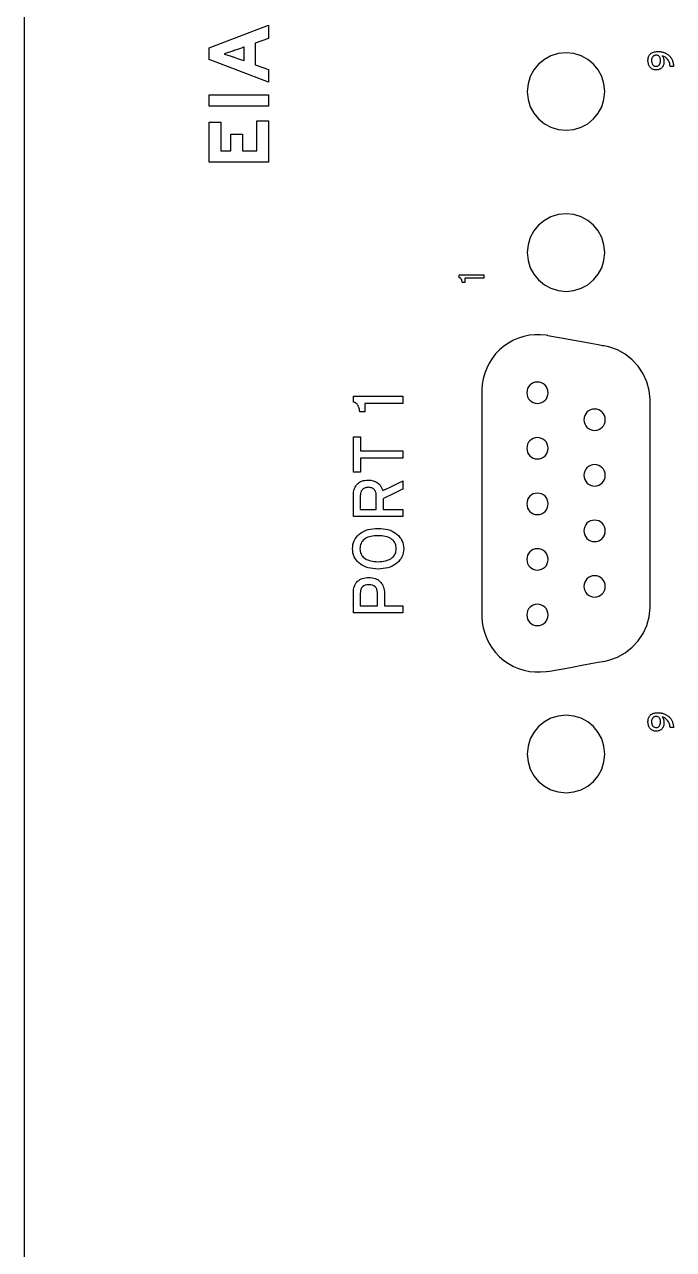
# Model space of a CAD drawing. Extents: x 1 to 47.7, y 0.2 to 33.5.
# Drawn here: x 31.599 to 32.873, y 14.673 to 17.077 of the extents above; entities that cross this region are included whole.
import ezdxf

# ---------------------------------------------------------------- set-up
doc = ezdxf.new("R2010")
doc.units = 0
doc.header["$MEASUREMENT"] = 0
doc.layers.add('6_0____DWG', color=7, linetype='CONTINUOUS')

msp = doc.modelspace()

# ---------------------------------------------------------------- linework, layer by layer
at = {"layer": '6_0____DWG'}
for points in [[(31.5991, 14.5858), (31.5991, 14.7233), (31.5991, 14.8598), (31.5991, 14.9953), (31.5991, 15.1296), (31.5991, 15.2628), (31.5991, 15.3949), (31.5991, 15.5257), (31.5991, 15.6552), (31.5991, 15.7835), (31.5991, 15.9104), (31.5991, 16.0359), (31.5991, 16.16), (31.5991, 16.2827), (31.5991, 16.4038), (31.5991, 16.5234), (31.5991, 16.6414), (31.5991, 16.7578), (31.5991, 16.8725), (31.5991, 16.9855), (31.5991, 17.0968)], [(32.0781, 17.0503), (32.0521, 17.0411), (32.0521, 16.9985), (32.0781, 16.9893), (32.0781, 16.9643), (31.9615, 17.009), (31.9615, 17.0316), (32.0781, 17.076), (32.0781, 17.0503)], [(32.0781, 16.9171), (31.9615, 16.9171), (31.9615, 16.9397), (32.0781, 16.9397), (32.0781, 16.9171)], [(32.0781, 16.8072), (31.9615, 16.8072), (31.9615, 16.8857), (31.9842, 16.8857), (31.9842, 16.8298), (32.0044, 16.8298), (32.0044, 16.8623), (32.027, 16.8623), (32.027, 16.8298), (32.0553, 16.8298), (32.0553, 16.8881), (32.0781, 16.8881), (32.0781, 16.8072)], [(32.2589, 16.2406), (32.3418, 16.2406), (32.3418, 16.2265), (32.2589, 16.2265), (32.2589, 16.1991), (32.2446, 16.1991), (32.2446, 16.2681), (32.2589, 16.2681), (32.2589, 16.2406)]]:
    msp.add_lwpolyline(points, dxfattribs=at)
for points in [[(32.0088, 17.0257), (32.0062, 17.0248), (32.0036, 17.0239), (32.0013, 17.0231), (31.999, 17.0223), (31.9968, 17.0216), (31.9947, 17.021), (31.9928, 17.0204), (31.991, 17.0199), (31.9921, 17.0194), (31.9939, 17.0188), (31.996, 17.0182), (31.9981, 17.0175), (32.0003, 17.0168), (32.0027, 17.016), (32.0051, 17.0152), (32.0077, 17.0143), (32.0091, 17.0138), (32.0109, 17.0132), (32.0138, 17.0122), (32.0175, 17.0109), (32.0213, 17.0095), (32.0249, 17.0083), (32.0279, 17.0072), (32.0297, 17.0066), (32.03, 17.0067), (32.03, 17.0085), (32.03, 17.012), (32.03, 17.0164), (32.03, 17.0213), (32.03, 17.026), (32.03, 17.0299), (32.03, 17.0324), (32.03, 17.0331), (32.0288, 17.0327), (32.0262, 17.0318), (32.0228, 17.0306), (32.019, 17.0293), (32.0152, 17.0279), (32.012, 17.0268), (32.0097, 17.026)], [(32.6621, 17.0218), (32.6468, 17.0203), (32.6325, 17.0158), (32.6196, 17.0088), (32.6083, 16.9996), (32.5991, 16.9883), (32.592, 16.9754), (32.5876, 16.9611), (32.5861, 16.9458), (32.5876, 16.9305), (32.592, 16.9162), (32.5991, 16.9033), (32.6083, 16.8921), (32.6196, 16.8828), (32.6325, 16.8758), (32.6468, 16.8714), (32.6621, 16.8698), (32.6774, 16.8714), (32.6917, 16.8758), (32.7046, 16.8828), (32.7158, 16.8921), (32.7251, 16.9033), (32.7321, 16.9162), (32.7365, 16.9305), (32.7381, 16.9458), (32.7365, 16.9611), (32.7321, 16.9754), (32.7251, 16.9883), (32.7158, 16.9996), (32.7046, 17.0088), (32.6917, 17.0158), (32.6774, 17.0203)], [(32.8423, 17.0245), (32.8434, 17.0244), (32.8446, 17.0244), (32.8457, 17.0243), (32.8468, 17.0242), (32.848, 17.024), (32.8491, 17.0238), (32.8503, 17.0236), (32.8515, 17.0233), (32.8527, 17.023), (32.8539, 17.0226), (32.855, 17.0222), (32.8562, 17.0217), (32.8574, 17.0212), (32.8585, 17.0206), (32.8596, 17.02), (32.8607, 17.0193), (32.8618, 17.0186), (32.8628, 17.0178), (32.8638, 17.017), (32.8648, 17.0161), (32.8657, 17.0151), (32.8666, 17.0141), (32.8674, 17.013), (32.8682, 17.0119), (32.8689, 17.0107), (32.8696, 17.0094), (32.8703, 17.0081), (32.8709, 17.0067), (32.8714, 17.0052), (32.8718, 17.0036), (32.8722, 17.002), (32.8726, 17.0003), (32.8728, 16.9986), (32.873, 16.9967), (32.8731, 16.9953), (32.8727, 16.9953), (32.872, 16.9953), (32.871, 16.9953), (32.8698, 16.9953), (32.8686, 16.9953), (32.8676, 16.9953), (32.8668, 16.9953), (32.8663, 16.9953), (32.8661, 16.9973), (32.8656, 17.0007), (32.8646, 17.0039), (32.8633, 17.0068), (32.8616, 17.0093), (32.8595, 17.0115), (32.8571, 17.0134), (32.8542, 17.015), (32.851, 17.0163), (32.8512, 17.0156), (32.8519, 17.0145), (32.8526, 17.0133), (32.8532, 17.0119), (32.8536, 17.0105), (32.854, 17.009), (32.8542, 17.0074), (32.8543, 17.0057), (32.8543, 17.0039), (32.8543, 17.0024), (32.8541, 17.001), (32.8538, 16.9997), (32.8535, 16.9984), (32.853, 16.9971), (32.8525, 16.9959), (32.8518, 16.9947), (32.851, 16.9936), (32.8502, 16.9926), (32.8492, 16.9916), (32.8481, 16.9908), (32.847, 16.9901), (32.8457, 16.9895), (32.8443, 16.989), (32.8428, 16.9887), (32.8412, 16.9885), (32.8395, 16.9884), (32.8377, 16.9884), (32.836, 16.9886), (32.8344, 16.9889), (32.8329, 16.9894), (32.8315, 16.99), (32.8302, 16.9908), (32.829, 16.9916), (32.8279, 16.9927), (32.827, 16.9938), (32.8261, 16.995), (32.8253, 16.9963), (32.8247, 16.9977), (32.8241, 16.9992), (32.8237, 17.0007), (32.8233, 17.0023), (32.8231, 17.0039), (32.823, 17.0057), (32.823, 17.0074), (32.8231, 17.0091), (32.8233, 17.0108), (32.8236, 17.0123), (32.8241, 17.0138), (32.8247, 17.0152), (32.8254, 17.0165), (32.8262, 17.0178), (32.8271, 17.019), (32.8282, 17.0201), (32.8295, 17.0211), (32.8308, 17.022), (32.8324, 17.0227), (32.8341, 17.0233), (32.8359, 17.0238), (32.8379, 17.0241), (32.84, 17.0244)], [(32.8389, 17.0173), (32.838, 17.0172), (32.8372, 17.0171), (32.8364, 17.0169), (32.8356, 17.0166), (32.8348, 17.0163), (32.8341, 17.0158), (32.8334, 17.0153), (32.8328, 17.0147), (32.8322, 17.014), (32.8316, 17.0133), (32.8312, 17.0124), (32.8308, 17.0115), (32.8305, 17.0105), (32.8302, 17.0094), (32.8301, 17.0083), (32.83, 17.007), (32.8301, 17.005), (32.8304, 17.0026), (32.831, 17.0006), (32.8318, 16.999), (32.8329, 16.9976), (32.8343, 16.9966), (32.8359, 16.9959), (32.8377, 16.9955), (32.8398, 16.9955), (32.8417, 16.9958), (32.8433, 16.9964), (32.8446, 16.9974), (32.8457, 16.9986), (32.8465, 17.0002), (32.8471, 17.002), (32.8474, 17.0042), (32.8475, 17.0067), (32.8473, 17.0091), (32.8469, 17.0113), (32.8462, 17.0131), (32.8452, 17.0145), (32.844, 17.0157), (32.8426, 17.0165), (32.8409, 17.0171)], [(32.6621, 16.7058), (32.6468, 16.7043), (32.6325, 16.6999), (32.6196, 16.6928), (32.6083, 16.6836), (32.5991, 16.6723), (32.592, 16.6594), (32.5876, 16.6451), (32.5861, 16.6298), (32.5876, 16.6145), (32.592, 16.6002), (32.5991, 16.5873), (32.6083, 16.5761), (32.6196, 16.5668), (32.6325, 16.5598), (32.6468, 16.5554), (32.6621, 16.5538), (32.6774, 16.5554), (32.6917, 16.5598), (32.7046, 16.5668), (32.7158, 16.5761), (32.7251, 16.5873), (32.7321, 16.6002), (32.7365, 16.6145), (32.7381, 16.6298), (32.7365, 16.6451), (32.7321, 16.6594), (32.7251, 16.6723), (32.7158, 16.6836), (32.7046, 16.6928), (32.6917, 16.6999), (32.6774, 16.7043)], [(32.5008, 16.5794), (32.4994, 16.5794), (32.4956, 16.5794), (32.4902, 16.5794), (32.4838, 16.5794), (32.4773, 16.5794), (32.4713, 16.5794), (32.4666, 16.5794), (32.4639, 16.5794), (32.4636, 16.5793), (32.4636, 16.5787), (32.4636, 16.5776), (32.4636, 16.5763), (32.4636, 16.5748), (32.4636, 16.5734), (32.4636, 16.5722), (32.4636, 16.5714), (32.4636, 16.571), (32.4634, 16.571), (32.4629, 16.571), (32.4621, 16.571), (32.4613, 16.571), (32.4604, 16.571), (32.4596, 16.571), (32.459, 16.571), (32.4586, 16.571), (32.4585, 16.5715), (32.4584, 16.5723), (32.4583, 16.5731), (32.4581, 16.5739), (32.4579, 16.5747), (32.4577, 16.5754), (32.4574, 16.5761), (32.4572, 16.5768), (32.4568, 16.5774), (32.4565, 16.578), (32.4561, 16.5785), (32.4556, 16.579), (32.4551, 16.5794), (32.4546, 16.5798), (32.454, 16.5801), (32.4533, 16.5804), (32.4526, 16.5806), (32.4523, 16.5808), (32.4523, 16.5812), (32.4523, 16.5819), (32.4523, 16.5828), (32.4523, 16.5838), (32.4523, 16.5848), (32.4523, 16.5856), (32.4523, 16.5862), (32.4523, 16.5864), (32.4541, 16.5864), (32.4591, 16.5864), (32.4661, 16.5864), (32.4744, 16.5864), (32.4829, 16.5864), (32.4907, 16.5864), (32.4968, 16.5864), (32.5004, 16.5864), (32.5008, 16.5864), (32.5008, 16.5858), (32.5008, 16.585), (32.5008, 16.5838), (32.5008, 16.5826), (32.5008, 16.5814), (32.5008, 16.5804), (32.5008, 16.5796)], [(32.6261, 15.8078), (32.6301, 15.8086), (32.6408, 15.8105), (32.6562, 15.8133), (32.6743, 15.8166), (32.6932, 15.82), (32.7107, 15.8232), (32.725, 15.8258), (32.734, 15.8274), (32.7361, 15.8278), (32.7361, 15.8278), (32.7361, 15.8278), (32.7361, 15.8277), (32.7361, 15.8277), (32.7361, 15.8276), (32.7362, 15.8275), (32.7362, 15.8275), (32.7362, 15.8275), (32.7463, 15.8298), (32.7631, 15.8359), (32.7784, 15.8445), (32.792, 15.8553), (32.8037, 15.868), (32.8133, 15.8824), (32.8205, 15.8983), (32.8252, 15.9153), (32.827, 15.9332), (32.8271, 15.9468), (32.8271, 15.9829), (32.8271, 16.0374), (32.8271, 16.1028), (32.8271, 16.1719), (32.8271, 16.2373), (32.8271, 16.2917), (32.8271, 16.3279), (32.827, 16.3414), (32.8252, 16.3594), (32.8205, 16.3764), (32.8133, 16.3922), (32.8037, 16.4067), (32.792, 16.4194), (32.7784, 16.4302), (32.7631, 16.4388), (32.7463, 16.4449), (32.7362, 16.4471), (32.7362, 16.4471), (32.7362, 16.4471), (32.7361, 16.447), (32.7361, 16.447), (32.7361, 16.4469), (32.7361, 16.4469), (32.7361, 16.4468), (32.7361, 16.4468), (32.734, 16.4472), (32.725, 16.4488), (32.7107, 16.4514), (32.6932, 16.4546), (32.6743, 16.458), (32.6562, 16.4613), (32.6408, 16.4641), (32.6301, 16.4661), (32.6261, 16.4668), (32.6261, 16.4668), (32.6261, 16.4669), (32.6261, 16.4669), (32.6261, 16.467), (32.6261, 16.467), (32.6262, 16.4671), (32.6262, 16.4671), (32.6262, 16.4672), (32.623, 16.4677), (32.612, 16.4687), (32.601, 16.4687), (32.5901, 16.4675), (32.5794, 16.4653), (32.5689, 16.462), (32.5589, 16.4577), (32.5492, 16.4524), (32.5401, 16.4461), (32.5316, 16.4388), (32.5239, 16.4309), (32.5172, 16.4222), (32.5113, 16.4129), (32.5064, 16.4032), (32.5025, 16.393), (32.4996, 16.3824), (32.4978, 16.3715), (32.4971, 16.3604), (32.4971, 16.3468), (32.4971, 16.3072), (32.4971, 16.2474), (32.4971, 16.1757), (32.4971, 16.0999), (32.4971, 16.0282), (32.4971, 15.9685), (32.4971, 15.9288), (32.4971, 15.9152), (32.4978, 15.9041), (32.4996, 15.8933), (32.5025, 15.8827), (32.5064, 15.8725), (32.5113, 15.8627), (32.5172, 15.8534), (32.5239, 15.8448), (32.5316, 15.8368), (32.5401, 15.8296), (32.5492, 15.8233), (32.5589, 15.8179), (32.5689, 15.8136), (32.5794, 15.8104), (32.5901, 15.8081), (32.601, 15.807), (32.612, 15.8069), (32.623, 15.808), (32.6262, 15.8085), (32.6262, 15.8084), (32.6262, 15.8083), (32.6261, 15.8082), (32.6261, 15.8081), (32.6261, 15.808), (32.6261, 15.8079), (32.6261, 15.8078)], [(32.6061, 16.3758), (32.6018, 16.3754), (32.5979, 16.3742), (32.5943, 16.3722), (32.5912, 16.3697), (32.5887, 16.3666), (32.5867, 16.363), (32.5855, 16.3591), (32.5851, 16.3548), (32.5855, 16.3506), (32.5867, 16.3466), (32.5887, 16.3431), (32.5912, 16.34), (32.5943, 16.3374), (32.5979, 16.3355), (32.6018, 16.3342), (32.6061, 16.3338), (32.6103, 16.3342), (32.6142, 16.3355), (32.6178, 16.3374), (32.6209, 16.34), (32.6235, 16.3431), (32.6254, 16.3466), (32.6266, 16.3506), (32.6271, 16.3548), (32.6266, 16.3591), (32.6254, 16.363), (32.6235, 16.3666), (32.6209, 16.3697), (32.6178, 16.3722), (32.6142, 16.3742), (32.6103, 16.3754)], [(32.3418, 16.3338), (32.339, 16.3338), (32.3314, 16.3338), (32.3205, 16.3338), (32.3078, 16.3338), (32.2948, 16.3338), (32.2828, 16.3338), (32.2734, 16.3338), (32.268, 16.3338), (32.2673, 16.3337), (32.2673, 16.3324), (32.2673, 16.3303), (32.2673, 16.3277), (32.2673, 16.3247), (32.2673, 16.3219), (32.2673, 16.3195), (32.2673, 16.3178), (32.2673, 16.3171), (32.2669, 16.3171), (32.2659, 16.3171), (32.2644, 16.3171), (32.2627, 16.3171), (32.261, 16.3171), (32.2594, 16.3171), (32.2581, 16.3171), (32.2574, 16.3171), (32.2572, 16.318), (32.257, 16.3197), (32.2567, 16.3213), (32.2564, 16.3229), (32.256, 16.3244), (32.2556, 16.3259), (32.255, 16.3273), (32.2544, 16.3286), (32.2538, 16.3299), (32.2531, 16.3311), (32.2523, 16.3321), (32.2514, 16.3331), (32.2504, 16.334), (32.2493, 16.3347), (32.2481, 16.3354), (32.2468, 16.3359), (32.2454, 16.3363), (32.2446, 16.3366), (32.2446, 16.3374), (32.2446, 16.3389), (32.2446, 16.3407), (32.2446, 16.3427), (32.2446, 16.3447), (32.2446, 16.3463), (32.2446, 16.3475), (32.2446, 16.3479), (32.2484, 16.3479), (32.2583, 16.3479), (32.2724, 16.3479), (32.289, 16.3479), (32.306, 16.3479), (32.3215, 16.3479), (32.3338, 16.3479), (32.3409, 16.3479), (32.3418, 16.3478), (32.3418, 16.3468), (32.3418, 16.345), (32.3418, 16.3427), (32.3418, 16.3402), (32.3418, 16.3378), (32.3418, 16.3358), (32.3418, 16.3344)], [(32.7181, 16.3228), (32.7138, 16.3224), (32.7099, 16.3212), (32.7063, 16.3192), (32.7032, 16.3167), (32.7007, 16.3136), (32.6987, 16.31), (32.6975, 16.3061), (32.6971, 16.3018), (32.6975, 16.2976), (32.6987, 16.2936), (32.7007, 16.2901), (32.7032, 16.287), (32.7063, 16.2844), (32.7099, 16.2825), (32.7138, 16.2813), (32.7181, 16.2808), (32.7223, 16.2813), (32.7263, 16.2825), (32.7298, 16.2844), (32.7329, 16.287), (32.7355, 16.2901), (32.7374, 16.2936), (32.7387, 16.2976), (32.7391, 16.3018), (32.7387, 16.3061), (32.7374, 16.31), (32.7355, 16.3136), (32.7329, 16.3167), (32.7298, 16.3192), (32.7263, 16.3212), (32.7223, 16.3224)], [(32.6061, 16.2668), (32.6018, 16.2664), (32.5979, 16.2652), (32.5943, 16.2632), (32.5912, 16.2607), (32.5887, 16.2576), (32.5867, 16.254), (32.5855, 16.25), (32.5851, 16.2458), (32.5855, 16.2416), (32.5867, 16.2376), (32.5887, 16.2341), (32.5912, 16.231), (32.5943, 16.2284), (32.5979, 16.2265), (32.6018, 16.2252), (32.6061, 16.2248), (32.6103, 16.2252), (32.6142, 16.2265), (32.6178, 16.2284), (32.6209, 16.231), (32.6235, 16.2341), (32.6254, 16.2376), (32.6266, 16.2416), (32.6271, 16.2458), (32.6266, 16.25), (32.6254, 16.254), (32.6235, 16.2576), (32.6209, 16.2607), (32.6178, 16.2632), (32.6142, 16.2652), (32.6103, 16.2664)], [(32.7181, 16.2138), (32.7138, 16.2134), (32.7099, 16.2122), (32.7063, 16.2102), (32.7032, 16.2077), (32.7007, 16.2046), (32.6987, 16.201), (32.6975, 16.1971), (32.6971, 16.1928), (32.6975, 16.1886), (32.6987, 16.1846), (32.7007, 16.1811), (32.7032, 16.178), (32.7063, 16.1754), (32.7099, 16.1735), (32.7138, 16.1722), (32.7181, 16.1718), (32.7223, 16.1722), (32.7263, 16.1735), (32.7298, 16.1754), (32.7329, 16.178), (32.7355, 16.1811), (32.7374, 16.1846), (32.7387, 16.1886), (32.7391, 16.1928), (32.7387, 16.1971), (32.7374, 16.201), (32.7355, 16.2046), (32.7329, 16.2077), (32.7298, 16.2102), (32.7263, 16.2122), (32.7223, 16.2134)], [(32.2737, 16.1834), (32.2789, 16.183), (32.2835, 16.1821), (32.2877, 16.1807), (32.2914, 16.1787), (32.2946, 16.1763), (32.2973, 16.1732), (32.2995, 16.1697), (32.3013, 16.1656), (32.3023, 16.1628), (32.3048, 16.164), (32.3094, 16.1662), (32.3155, 16.1691), (32.3223, 16.1724), (32.329, 16.1757), (32.335, 16.1786), (32.3395, 16.1808), (32.3417, 16.1818), (32.3418, 16.1816), (32.3418, 16.1802), (32.3418, 16.178), (32.3418, 16.1754), (32.3418, 16.1726), (32.3418, 16.1699), (32.3418, 16.1676), (32.3418, 16.1661), (32.3418, 16.1656), (32.3401, 16.1648), (32.3362, 16.1628), (32.3306, 16.1601), (32.3241, 16.157), (32.3175, 16.1538), (32.3114, 16.1509), (32.3066, 16.1485), (32.3038, 16.1472), (32.3034, 16.1468), (32.3034, 16.1453), (32.3034, 16.1428), (32.3034, 16.1395), (32.3034, 16.1358), (32.3034, 16.1322), (32.3034, 16.1291), (32.3034, 16.1268), (32.3034, 16.1257), (32.3043, 16.1257), (32.3078, 16.1257), (32.313, 16.1257), (32.3193, 16.1257), (32.3259, 16.1257), (32.3322, 16.1257), (32.3374, 16.1257), (32.3409, 16.1257), (32.3418, 16.1257), (32.3418, 16.125), (32.3418, 16.1235), (32.3418, 16.1214), (32.3418, 16.1191), (32.3418, 16.1167), (32.3418, 16.1146), (32.3418, 16.1129), (32.3418, 16.112), (32.3407, 16.1119), (32.3336, 16.1119), (32.3215, 16.1119), (32.3061, 16.1119), (32.2894, 16.1119), (32.2731, 16.1119), (32.259, 16.1119), (32.2489, 16.1119), (32.2447, 16.1119), (32.2446, 16.1131), (32.2446, 16.117), (32.2446, 16.1228), (32.2446, 16.1296), (32.2446, 16.1367), (32.2446, 16.1434), (32.2446, 16.1488), (32.2446, 16.1523), (32.2446, 16.1539), (32.2448, 16.1568), (32.2451, 16.1596), (32.2456, 16.1622), (32.2463, 16.1648), (32.2472, 16.1672), (32.2483, 16.1695), (32.2496, 16.1717), (32.251, 16.1738), (32.2527, 16.1758), (32.2545, 16.1775), (32.2566, 16.1791), (32.2589, 16.1804), (32.2615, 16.1814), (32.2642, 16.1823), (32.2672, 16.1829), (32.2703, 16.1832)], [(32.2741, 16.1692), (32.2723, 16.1691), (32.2706, 16.1689), (32.269, 16.1685), (32.2676, 16.1681), (32.2662, 16.1676), (32.265, 16.1669), (32.2638, 16.1661), (32.2628, 16.1652), (32.2619, 16.1642), (32.261, 16.1631), (32.2603, 16.1619), (32.2597, 16.1606), (32.2592, 16.1593), (32.2588, 16.1578), (32.2585, 16.1563), (32.2584, 16.1546), (32.2583, 16.1531), (32.2583, 16.1518), (32.2583, 16.1487), (32.2583, 16.1445), (32.2583, 16.1398), (32.2583, 16.1349), (32.2583, 16.1306), (32.2583, 16.1274), (32.2583, 16.1258), (32.259, 16.1257), (32.2617, 16.1257), (32.266, 16.1257), (32.2712, 16.1257), (32.2768, 16.1257), (32.282, 16.1257), (32.2863, 16.1257), (32.289, 16.1257), (32.2897, 16.1258), (32.2897, 16.1274), (32.2897, 16.1306), (32.2897, 16.1349), (32.2897, 16.1398), (32.2897, 16.1445), (32.2897, 16.1487), (32.2897, 16.1518), (32.2897, 16.1531), (32.2896, 16.1546), (32.2895, 16.1562), (32.2892, 16.1577), (32.2889, 16.1592), (32.2884, 16.1605), (32.2878, 16.1618), (32.2871, 16.163), (32.2863, 16.1641), (32.2854, 16.1651), (32.2844, 16.166), (32.2833, 16.1668), (32.282, 16.1675), (32.2807, 16.1681), (32.2792, 16.1685), (32.2776, 16.1689), (32.2759, 16.1691)], [(32.6061, 16.1578), (32.6018, 16.1574), (32.5979, 16.1562), (32.5943, 16.1542), (32.5912, 16.1517), (32.5887, 16.1486), (32.5867, 16.145), (32.5855, 16.141), (32.5851, 16.1368), (32.5855, 16.1326), (32.5867, 16.1286), (32.5887, 16.1251), (32.5912, 16.122), (32.5943, 16.1194), (32.5979, 16.1175), (32.6018, 16.1162), (32.6061, 16.1158), (32.6103, 16.1162), (32.6142, 16.1175), (32.6178, 16.1194), (32.6209, 16.122), (32.6235, 16.1251), (32.6254, 16.1286), (32.6266, 16.1326), (32.6271, 16.1368), (32.6266, 16.141), (32.6254, 16.145), (32.6235, 16.1486), (32.6209, 16.1517), (32.6178, 16.1542), (32.6142, 16.1562), (32.6103, 16.1574)], [(32.2932, 16.0887), (32.2984, 16.0885), (32.3033, 16.088), (32.308, 16.0873), (32.3124, 16.0862), (32.3166, 16.0849), (32.3205, 16.0833), (32.3242, 16.0814), (32.3276, 16.0792), (32.3308, 16.0767), (32.3337, 16.074), (32.3362, 16.071), (32.3383, 16.0679), (32.3401, 16.0645), (32.3415, 16.0609), (32.3425, 16.057), (32.3431, 16.053), (32.3434, 16.0487), (32.3431, 16.0445), (32.3425, 16.0405), (32.3415, 16.0367), (32.3401, 16.0331), (32.3383, 16.0298), (32.3362, 16.0266), (32.3337, 16.0237), (32.3308, 16.0211), (32.3276, 16.0186), (32.3242, 16.0163), (32.3205, 16.0144), (32.3166, 16.0127), (32.3124, 16.0114), (32.308, 16.0103), (32.3033, 16.0096), (32.2984, 16.0091), (32.2932, 16.0089), (32.288, 16.0091), (32.2831, 16.0096), (32.2784, 16.0103), (32.274, 16.0114), (32.2698, 16.0127), (32.2658, 16.0144), (32.2621, 16.0163), (32.2586, 16.0186), (32.2554, 16.0211), (32.2526, 16.0237), (32.2501, 16.0266), (32.248, 16.0298), (32.2463, 16.0331), (32.2449, 16.0367), (32.2439, 16.0405), (32.2433, 16.0445), (32.2431, 16.0487), (32.2433, 16.053), (32.2439, 16.057), (32.2449, 16.0609), (32.2463, 16.0645), (32.248, 16.0679), (32.2501, 16.071), (32.2526, 16.074), (32.2554, 16.0767), (32.2586, 16.0792), (32.2621, 16.0814), (32.2658, 16.0833), (32.2698, 16.0849), (32.274, 16.0862), (32.2784, 16.0873), (32.2831, 16.088), (32.288, 16.0885)], [(32.7181, 16.1048), (32.7138, 16.1044), (32.7099, 16.1032), (32.7063, 16.1012), (32.7032, 16.0987), (32.7007, 16.0956), (32.6987, 16.092), (32.6975, 16.088), (32.6971, 16.0838), (32.6975, 16.0796), (32.6987, 16.0756), (32.7007, 16.0721), (32.7032, 16.069), (32.7063, 16.0664), (32.7099, 16.0645), (32.7138, 16.0632), (32.7181, 16.0628), (32.7223, 16.0632), (32.7263, 16.0645), (32.7298, 16.0664), (32.7329, 16.069), (32.7355, 16.0721), (32.7374, 16.0756), (32.7387, 16.0796), (32.7391, 16.0838), (32.7387, 16.088), (32.7374, 16.092), (32.7355, 16.0956), (32.7329, 16.0987), (32.7298, 16.1012), (32.7263, 16.1032), (32.7223, 16.1044)], [(32.2932, 16.0743), (32.2894, 16.0742), (32.2858, 16.0739), (32.2823, 16.0735), (32.2791, 16.0729), (32.2761, 16.0721), (32.2733, 16.0711), (32.2706, 16.0699), (32.2682, 16.0686), (32.266, 16.0671), (32.264, 16.0654), (32.2623, 16.0635), (32.2609, 16.0614), (32.2597, 16.0592), (32.2588, 16.0569), (32.2582, 16.0543), (32.2578, 16.0516), (32.2576, 16.0487), (32.2578, 16.0459), (32.2582, 16.0432), (32.2588, 16.0407), (32.2597, 16.0384), (32.2609, 16.0362), (32.2623, 16.0342), (32.264, 16.0323), (32.266, 16.0306), (32.2682, 16.0291), (32.2706, 16.0277), (32.2733, 16.0266), (32.2761, 16.0256), (32.2791, 16.0247), (32.2823, 16.0241), (32.2858, 16.0236), (32.2894, 16.0234), (32.2932, 16.0233), (32.297, 16.0234), (32.3005, 16.0236), (32.3039, 16.0241), (32.3071, 16.0247), (32.3101, 16.0256), (32.3129, 16.0266), (32.3155, 16.0277), (32.318, 16.0291), (32.3202, 16.0306), (32.3222, 16.0323), (32.324, 16.0342), (32.3255, 16.0362), (32.3267, 16.0384), (32.3277, 16.0407), (32.3283, 16.0432), (32.3287, 16.0459), (32.3289, 16.0487), (32.3287, 16.0516), (32.3283, 16.0543), (32.3277, 16.0569), (32.3267, 16.0592), (32.3255, 16.0614), (32.324, 16.0635), (32.3222, 16.0654), (32.3202, 16.0671), (32.318, 16.0686), (32.3155, 16.0699), (32.3129, 16.0711), (32.3101, 16.0721), (32.3071, 16.0729), (32.3039, 16.0735), (32.3005, 16.0739), (32.297, 16.0742)], [(32.6061, 16.0488), (32.6018, 16.0484), (32.5979, 16.0472), (32.5943, 16.0452), (32.5912, 16.0427), (32.5887, 16.0396), (32.5867, 16.036), (32.5855, 16.0321), (32.5851, 16.0278), (32.5855, 16.0236), (32.5867, 16.0197), (32.5887, 16.0161), (32.5912, 16.013), (32.5943, 16.0104), (32.5979, 16.0085), (32.6018, 16.0072), (32.6061, 16.0068), (32.6103, 16.0072), (32.6142, 16.0085), (32.6178, 16.0104), (32.6209, 16.013), (32.6235, 16.0161), (32.6254, 16.0197), (32.6266, 16.0236), (32.6271, 16.0278), (32.6266, 16.0321), (32.6254, 16.036), (32.6235, 16.0396), (32.6209, 16.0427), (32.6178, 16.0452), (32.6142, 16.0472), (32.6103, 16.0484)], [(32.2751, 15.9924), (32.2785, 15.9922), (32.2817, 15.9918), (32.2847, 15.9912), (32.2875, 15.9904), (32.2901, 15.9893), (32.2925, 15.988), (32.2947, 15.9865), (32.2968, 15.9847), (32.2986, 15.9827), (32.3002, 15.9806), (32.3016, 15.9783), (32.3028, 15.9759), (32.3038, 15.9733), (32.3046, 15.9706), (32.3051, 15.9677), (32.3055, 15.9647), (32.3056, 15.9615), (32.3056, 15.9604), (32.3056, 15.9581), (32.3056, 15.9546), (32.3056, 15.9505), (32.3056, 15.9462), (32.3056, 15.9422), (32.3056, 15.939), (32.3056, 15.937), (32.3058, 15.9365), (32.308, 15.9365), (32.3122, 15.9365), (32.3178, 15.9365), (32.3241, 15.9365), (32.3303, 15.9365), (32.3358, 15.9365), (32.3398, 15.9365), (32.3418, 15.9365), (32.3418, 15.9362), (32.3418, 15.935), (32.3418, 15.9331), (32.3418, 15.9308), (32.3418, 15.9284), (32.3418, 15.9261), (32.3418, 15.9243), (32.3418, 15.923), (32.3416, 15.9227), (32.3364, 15.9227), (32.3256, 15.9227), (32.3109, 15.9227), (32.2942, 15.9227), (32.2774, 15.9227), (32.2624, 15.9227), (32.251, 15.9227), (32.2451, 15.9227), (32.2446, 15.9234), (32.2446, 15.9266), (32.2446, 15.9318), (32.2446, 15.9382), (32.2446, 15.9451), (32.2446, 15.9517), (32.2446, 15.9572), (32.2446, 15.9609), (32.2446, 15.9624), (32.2448, 15.9655), (32.2451, 15.9684), (32.2456, 15.9711), (32.2464, 15.9737), (32.2473, 15.9762), (32.2485, 15.9786), (32.2498, 15.9808), (32.2514, 15.9829), (32.2531, 15.9848), (32.2552, 15.9866), (32.2574, 15.9881), (32.2598, 15.9894), (32.2624, 15.9904), (32.2653, 15.9912), (32.2683, 15.9918), (32.2716, 15.9922)], [(32.7181, 15.9958), (32.7138, 15.9954), (32.7099, 15.9942), (32.7063, 15.9922), (32.7032, 15.9897), (32.7007, 15.9866), (32.6987, 15.983), (32.6975, 15.979), (32.6971, 15.9748), (32.6975, 15.9706), (32.6987, 15.9666), (32.7007, 15.9631), (32.7032, 15.96), (32.7063, 15.9574), (32.7099, 15.9555), (32.7138, 15.9542), (32.7181, 15.9538), (32.7223, 15.9542), (32.7263, 15.9555), (32.7298, 15.9574), (32.7329, 15.96), (32.7355, 15.9631), (32.7374, 15.9666), (32.7387, 15.9706), (32.7391, 15.9748), (32.7387, 15.979), (32.7374, 15.983), (32.7355, 15.9866), (32.7329, 15.9897), (32.7298, 15.9922), (32.7263, 15.9942), (32.7223, 15.9954)], [(32.2751, 15.978), (32.2713, 15.9777), (32.2679, 15.9769), (32.2651, 15.9756), (32.2628, 15.9739), (32.2609, 15.9718), (32.2596, 15.9692), (32.2587, 15.9661), (32.2584, 15.9626), (32.2583, 15.9612), (32.2583, 15.9587), (32.2583, 15.955), (32.2583, 15.9506), (32.2583, 15.946), (32.2583, 15.9418), (32.2583, 15.9385), (32.2583, 15.9367), (32.2589, 15.9365), (32.2617, 15.9365), (32.2663, 15.9365), (32.2721, 15.9365), (32.2782, 15.9365), (32.2839, 15.9365), (32.2886, 15.9365), (32.2914, 15.9365), (32.2919, 15.9367), (32.2919, 15.9385), (32.2919, 15.9418), (32.2919, 15.946), (32.2919, 15.9506), (32.2919, 15.955), (32.2919, 15.9587), (32.2919, 15.9612), (32.2919, 15.9626), (32.2915, 15.9662), (32.2906, 15.9693), (32.2892, 15.972), (32.2874, 15.9741), (32.285, 15.9758), (32.2822, 15.977), (32.2789, 15.9777)], [(32.6061, 15.9398), (32.6018, 15.9394), (32.5979, 15.9382), (32.5943, 15.9362), (32.5912, 15.9337), (32.5887, 15.9306), (32.5867, 15.927), (32.5855, 15.9231), (32.5851, 15.9188), (32.5855, 15.9146), (32.5867, 15.9106), (32.5887, 15.9071), (32.5912, 15.904), (32.5943, 15.9014), (32.5979, 15.8995), (32.6018, 15.8983), (32.6061, 15.8978), (32.6103, 15.8983), (32.6142, 15.8995), (32.6178, 15.9014), (32.6209, 15.904), (32.6235, 15.9071), (32.6254, 15.9106), (32.6266, 15.9146), (32.6271, 15.9188), (32.6266, 15.9231), (32.6254, 15.927), (32.6235, 15.9306), (32.6209, 15.9337), (32.6178, 15.9362), (32.6142, 15.9382), (32.6103, 15.9394)], [(32.8423, 15.7268), (32.8434, 15.7268), (32.8446, 15.7268), (32.8457, 15.7267), (32.8468, 15.7265), (32.848, 15.7264), (32.8491, 15.7262), (32.8503, 15.726), (32.8515, 15.7257), (32.8527, 15.7254), (32.8539, 15.725), (32.855, 15.7246), (32.8562, 15.7241), (32.8574, 15.7236), (32.8585, 15.723), (32.8596, 15.7223), (32.8607, 15.7217), (32.8618, 15.7209), (32.8628, 15.7202), (32.8638, 15.7193), (32.8648, 15.7184), (32.8657, 15.7175), (32.8666, 15.7165), (32.8674, 15.7154), (32.8682, 15.7143), (32.8689, 15.7131), (32.8696, 15.7118), (32.8703, 15.7105), (32.8709, 15.709), (32.8714, 15.7076), (32.8718, 15.706), (32.8722, 15.7044), (32.8726, 15.7027), (32.8728, 15.7009), (32.873, 15.6991), (32.8731, 15.6976), (32.8727, 15.6976), (32.872, 15.6976), (32.871, 15.6976), (32.8698, 15.6976), (32.8686, 15.6976), (32.8676, 15.6976), (32.8668, 15.6976), (32.8663, 15.6976), (32.8661, 15.6996), (32.8656, 15.7031), (32.8646, 15.7063), (32.8633, 15.7091), (32.8616, 15.7117), (32.8595, 15.7139), (32.8571, 15.7158), (32.8542, 15.7174), (32.851, 15.7187), (32.8512, 15.718), (32.8519, 15.7169), (32.8526, 15.7156), (32.8532, 15.7143), (32.8536, 15.7129), (32.854, 15.7114), (32.8542, 15.7098), (32.8543, 15.708), (32.8543, 15.7063), (32.8543, 15.7048), (32.8541, 15.7034), (32.8538, 15.7021), (32.8535, 15.7007), (32.853, 15.6995), (32.8525, 15.6983), (32.8518, 15.6971), (32.851, 15.696), (32.8502, 15.6949), (32.8492, 15.694), (32.8481, 15.6932), (32.847, 15.6925), (32.8457, 15.6919), (32.8443, 15.6914), (32.8428, 15.6911), (32.8412, 15.6908), (32.8395, 15.6907), (32.8377, 15.6908), (32.836, 15.691), (32.8344, 15.6913), (32.8329, 15.6918), (32.8315, 15.6924), (32.8302, 15.6931), (32.829, 15.694), (32.8279, 15.695), (32.827, 15.6962), (32.8261, 15.6974), (32.8253, 15.6987), (32.8247, 15.7001), (32.8241, 15.7015), (32.8237, 15.703), (32.8233, 15.7046), (32.8231, 15.7063), (32.823, 15.708), (32.823, 15.7098), (32.8231, 15.7115), (32.8233, 15.7131), (32.8236, 15.7147), (32.8241, 15.7162), (32.8247, 15.7176), (32.8254, 15.7189), (32.8262, 15.7202), (32.8271, 15.7214), (32.8282, 15.7225), (32.8295, 15.7235), (32.8308, 15.7243), (32.8324, 15.7251), (32.8341, 15.7257), (32.8359, 15.7262), (32.8379, 15.7265), (32.84, 15.7267)], [(32.6621, 15.7218), (32.6468, 15.7203), (32.6325, 15.7159), (32.6196, 15.7088), (32.6083, 15.6996), (32.5991, 15.6883), (32.592, 15.6754), (32.5876, 15.6611), (32.5861, 15.6458), (32.5876, 15.6305), (32.592, 15.6162), (32.5991, 15.6033), (32.6083, 15.5921), (32.6196, 15.5828), (32.6325, 15.5758), (32.6468, 15.5714), (32.6621, 15.5698), (32.6774, 15.5714), (32.6917, 15.5758), (32.7046, 15.5828), (32.7158, 15.5921), (32.7251, 15.6033), (32.7321, 15.6162), (32.7365, 15.6305), (32.7381, 15.6458), (32.7365, 15.6611), (32.7321, 15.6754), (32.7251, 15.6883), (32.7158, 15.6996), (32.7046, 15.7088), (32.6917, 15.7159), (32.6774, 15.7203)], [(32.8389, 15.7197), (32.838, 15.7196), (32.8372, 15.7195), (32.8364, 15.7193), (32.8356, 15.719), (32.8348, 15.7187), (32.8341, 15.7182), (32.8334, 15.7177), (32.8328, 15.7171), (32.8322, 15.7164), (32.8316, 15.7156), (32.8312, 15.7148), (32.8308, 15.7139), (32.8305, 15.7129), (32.8302, 15.7118), (32.8301, 15.7106), (32.83, 15.7094), (32.8301, 15.7073), (32.8304, 15.705), (32.831, 15.703), (32.8318, 15.7013), (32.8329, 15.7), (32.8343, 15.699), (32.8359, 15.6983), (32.8377, 15.6979), (32.8398, 15.6979), (32.8417, 15.6982), (32.8433, 15.6988), (32.8446, 15.6997), (32.8457, 15.701), (32.8465, 15.7025), (32.8471, 15.7044), (32.8474, 15.7066), (32.8475, 15.7091), (32.8473, 15.7115), (32.8469, 15.7136), (32.8462, 15.7154), (32.8452, 15.7169), (32.844, 15.7181), (32.8426, 15.7189), (32.8409, 15.7194)]]:
    msp.add_lwpolyline(points, close=True, dxfattribs=at)

doc.saveas('drawing.dxf')
